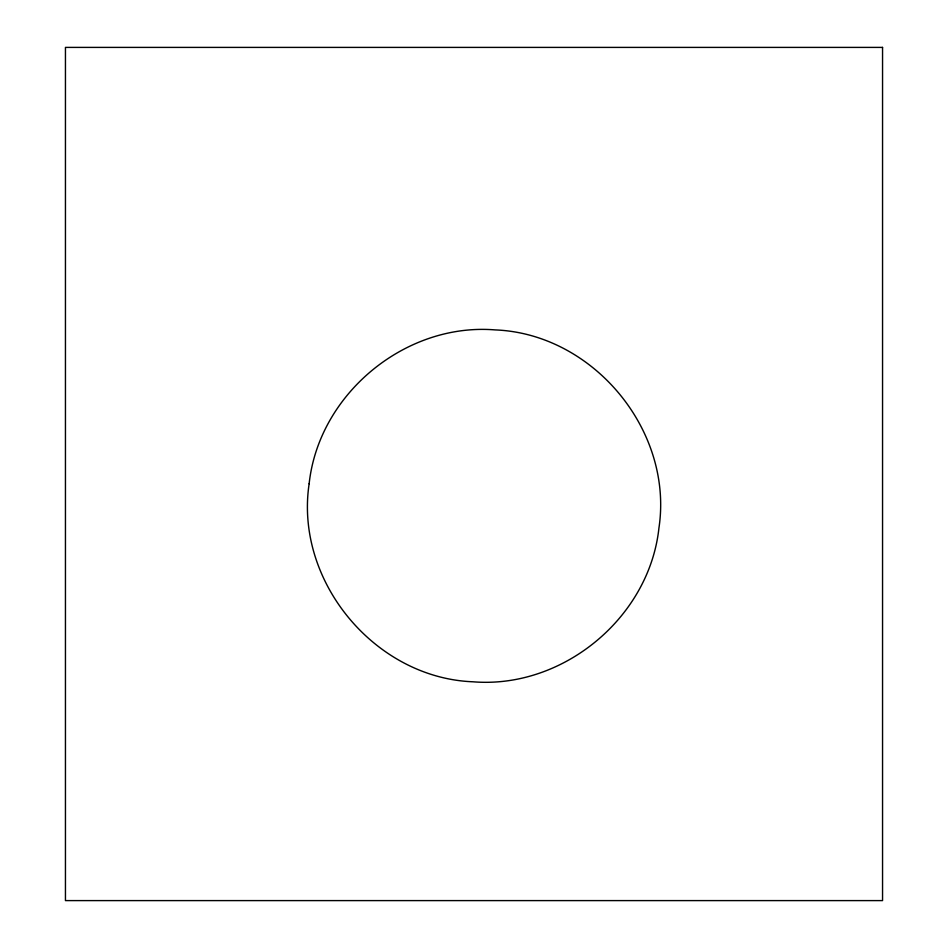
<?xml version="1.0" encoding="UTF-8"?>
<svg xmlns="http://www.w3.org/2000/svg" width="948" height="948" viewBox="0 0 948 948"><rect width="100%" height="100%" fill="white"/><g stroke="black" fill="none" stroke-linecap="round" stroke-linejoin="round"><path stroke-width="1.42" d="M882.552 47.4L882.552 900.6L65.448 900.6L65.448 47.4L882.552 47.4M309.143 483.753C294.484 580.982 374.721 677.962 472.969 681.79C562.887 689.149 649.333 617.646 658.943 527.941C673.601 430.7 593.377 333.72 495.117 329.904C405.199 322.533 318.753 394.048 309.143 483.753"/></g></svg>
